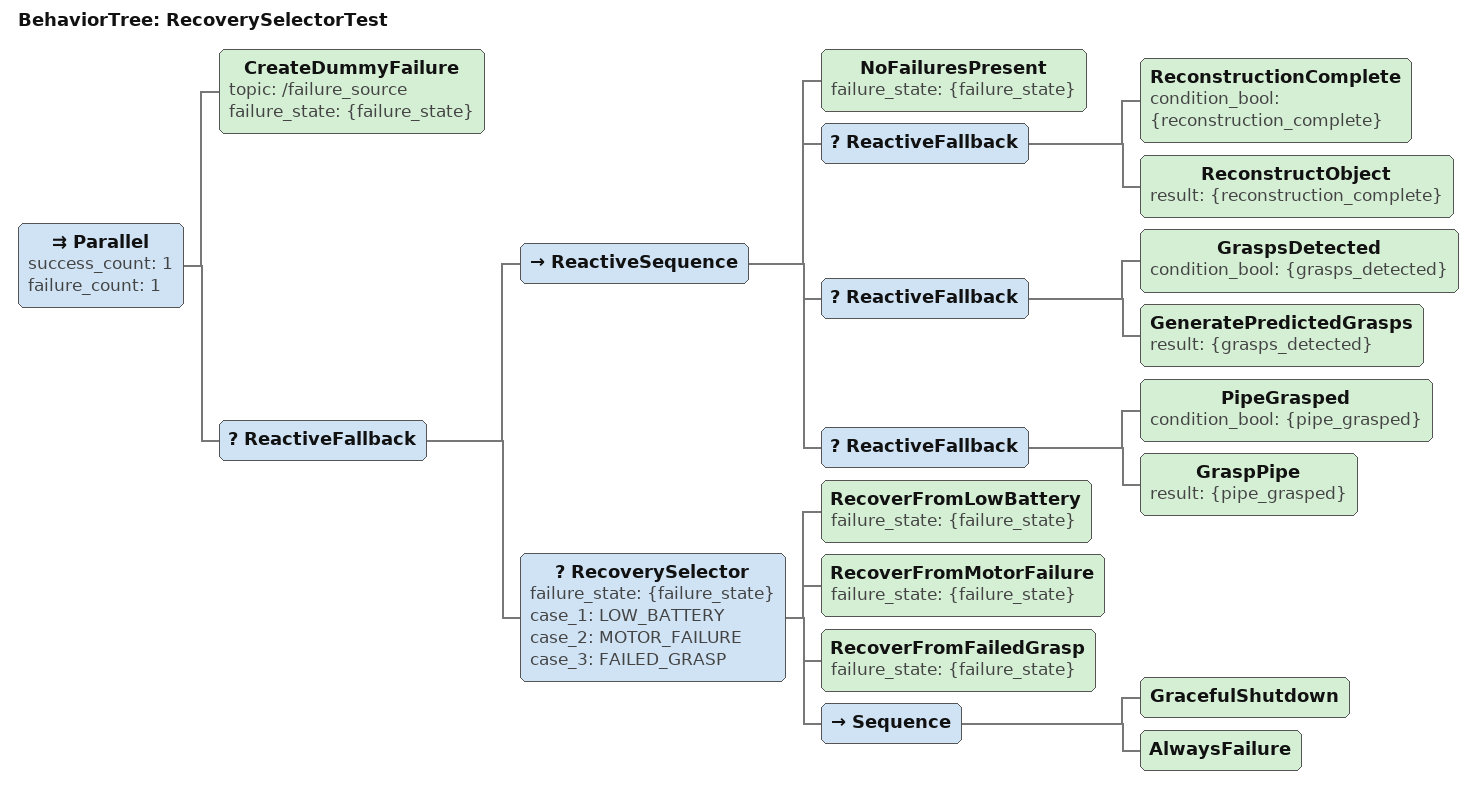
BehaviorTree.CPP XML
<!-- Templated Tree -->
<root BTCPP_format="4">
    <BehaviorTree ID="RecoverySelectorTest">
        <Parallel success_count="1" failure_count="1">
            <CreateDummyFailure topic="/failure_source" failure_state="{failure_state}"/>

            <ReactiveFallback>
                <!-- Only use when ticking rate is <= 100ms -->

                <ReactiveSequence>
                    <NoFailuresPresent failure_state="{failure_state}"/>

                    <!-- ~~~~~ Main Task ~~~~~ -->
                    <ReactiveFallback>
                        <ReconstructionComplete condition_bool="{reconstruction_complete}"/>
                        <ReconstructObject result="{reconstruction_complete}"/>
                    </ReactiveFallback>

                    <ReactiveFallback>
                        <GraspsDetected condition_bool="{grasps_detected}"/>
                        <GeneratePredictedGrasps result="{grasps_detected}"/>
                    </ReactiveFallback>

                    <ReactiveFallback>
                        <PipeGrasped condition_bool="{pipe_grasped}"/>
                        <GraspPipe result="{pipe_grasped}"/>
                    </ReactiveFallback>
                    <!-- ~~~~~ Main Task ~~~~~ -->
                </ReactiveSequence>

                <RecoverySelector failure_state="{failure_state}" case_1="LOW_BATTERY" case_2="MOTOR_FAILURE" case_3="FAILED_GRASP">
                    <!-- Low Battery -->
                    <RecoverFromLowBattery failure_state="{failure_state}"/>

                    <!-- Motor Failure -->
                    <RecoverFromMotorFailure failure_state="{failure_state}"/>

                    <!-- Failed Grasp -->
                    <RecoverFromFailedGrasp failure_state="{failure_state}"/>

                    <!-- Default -->
                    <Sequence>
                        <GracefulShutdown/>

                        <AlwaysFailure/> <!-- Important to abort tree -->
                    </Sequence>
                </RecoverySelector>

            </ReactiveFallback>
        </Parallel>
    </BehaviorTree>
</root>
